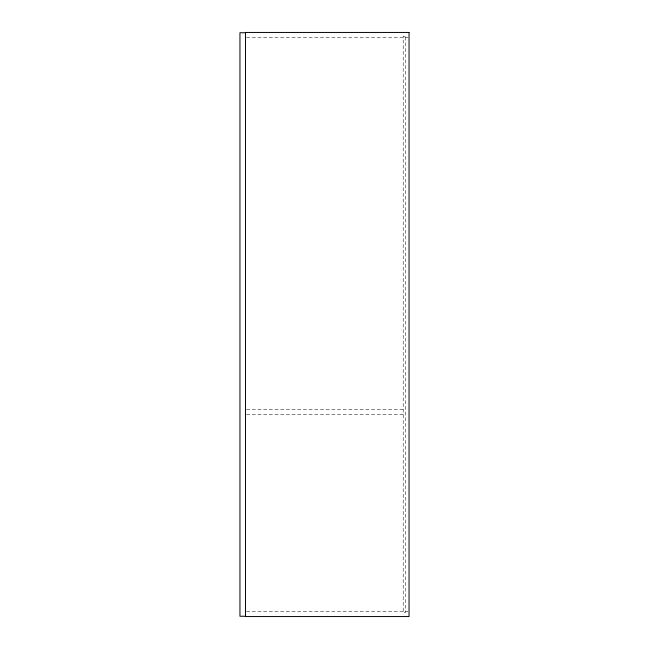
<?xml version="1.0" encoding="UTF-8"?>
<svg xmlns="http://www.w3.org/2000/svg" width="649" height="649" viewBox="0 0 649 649"><rect width="100%" height="100%" fill="white"/><g stroke="black" fill="none" stroke-linecap="round" stroke-linejoin="round"><path stroke-width="0.49" stroke-dasharray="3.25 2.43" d="M246.506 37.707L408.043 37.707M246.515 409.487L403.207 409.487M246.515 414.743L403.207 414.743M246.506 611.293L408.043 611.293M405.252 36.247L403.207 36.247L403.207 612.753L405.252 612.753L405.252 36.247"/><path stroke-width="0.97" d="M245.5 32.742L239.952 32.742L239.952 616.258L245.5 616.258M409.048 32.45L245.5 32.45L245.5 616.55L409.048 616.55L409.048 32.45"/></g></svg>
